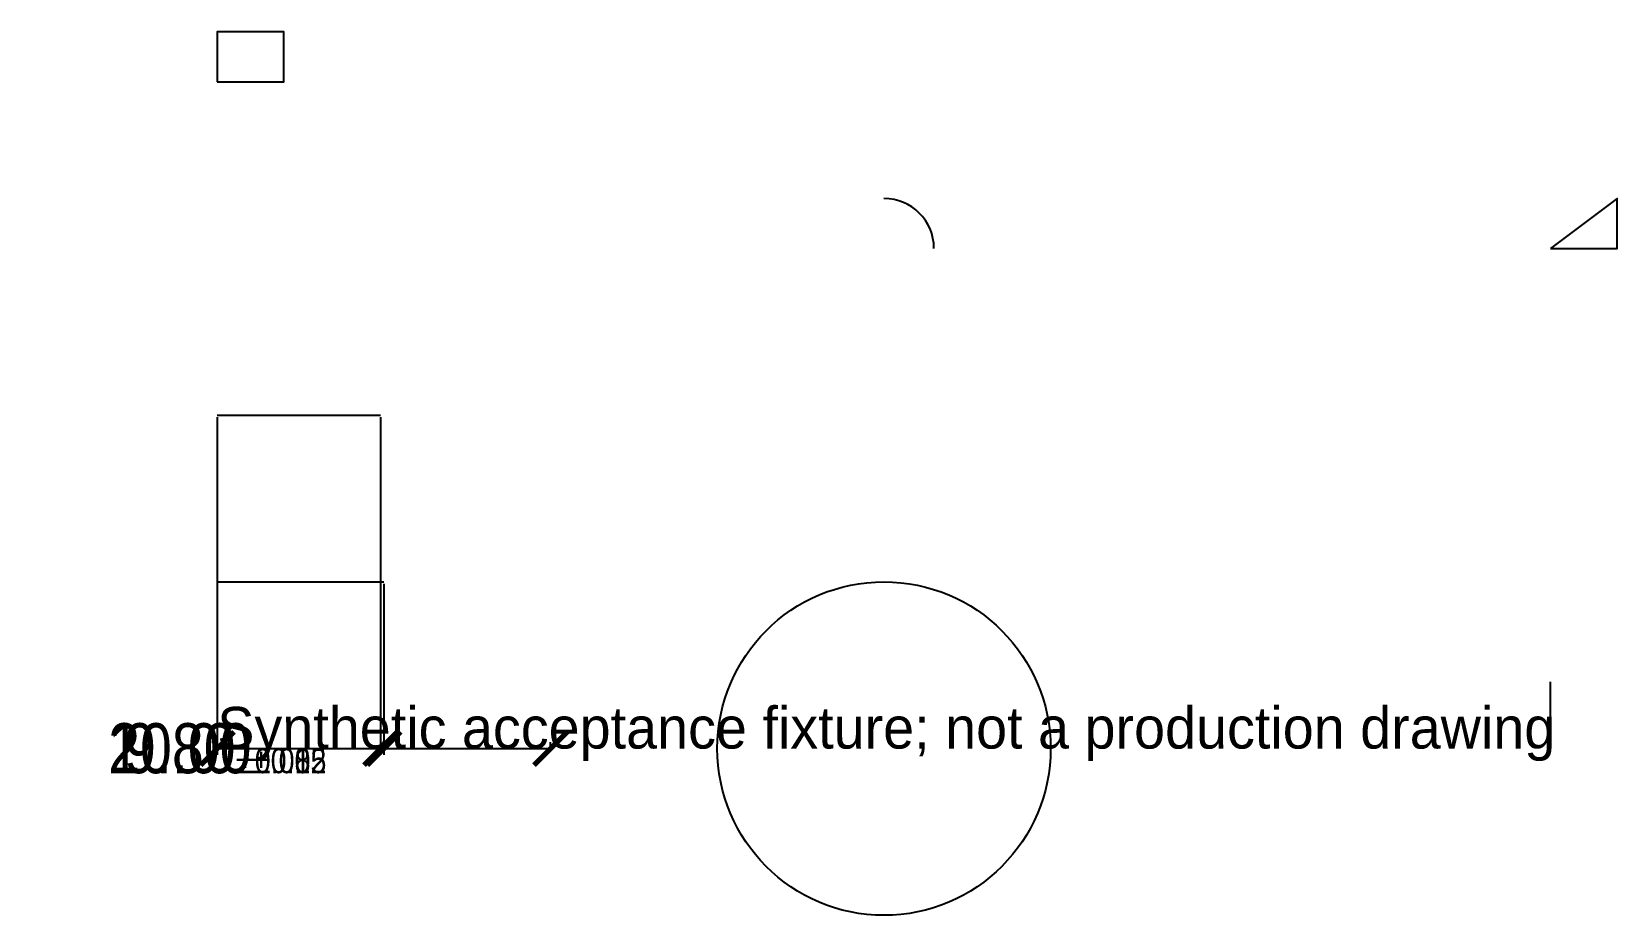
# Model space of a CAD drawing. Header units: millimetres. Extents: x -11.1 to 84, y -10 to 43.
import ezdxf

# ---------------------------------------------------------------- set-up
doc = ezdxf.new("R2010")
doc.units = ezdxf.units.MM
doc.layers.add('ASME Y14.5', color=7, linetype='Continuous')
doc.layers.add('Geometry', color=7, linetype='Continuous')
doc.styles.add('OpenSansCondensed-Light', font='OpenSansCondensed-Light.ttf')
doc.dimstyles.new('EZDXF', dxfattribs={"dimtxt": 0.25, "dimasz": 0.175, "dimexe": 0.375, "dimexo": 0.125, "dimgap": 0.1, "dimtad": 1, "dimlfac": 100, "dimzin": 12, "dimdsep": 46, "dimtxsty": 'OpenSansCondensed-Light', "dimblk": 'ARCHTICK', "dimcen": 2.5, "dimazin": 3, "dimtfac": 0.5, "dimtmove": 2, "dimatfit": 3})

# ---------------------------------------------------------------- blocks, each defined once
blk = doc.blocks.new('_ARCHTICK')
at = {"color": 0, "linetype": 'BYBLOCK', "const_width": 0.15}
blk.add_lwpolyline([(-0.5, -0.5), (0.5, 0.5)], dxfattribs=at)
blk = doc.blocks.new('BLOCK-LINE')
blk.add_line((0, 0), (2, 0))

msp = doc.modelspace()

# ---------------------------------------------------------------- linework, layer by layer
msp.add_lwpolyline([(80, 30), (84, 30), (84, 33)], close=True)
at = {"layer": 'Geometry'}
for p, q in [((0, 20), (9.8, 20)), ((0, 10), (10, 10)), ((0, 0), (20, 0))]:
    msp.add_line(p, q, dxfattribs=at)
msp.add_lwpolyline([(0, 40), (4, 40), (4, 43), (0, 43)], close=True, dxfattribs=at)
msp.add_circle((40, 0), 10, dxfattribs=at)
msp.add_arc((40, 30), 3, 0, 90, dxfattribs=at)

# ---------------------------------------------------------------- block references
at = {"xscale": 2, "yscale": 2, "rotation": 90}
msp.add_blockref('BLOCK-LINE', (80, 0), dxfattribs=at)

# ---------------------------------------------------------------- texts
msp.add_text('Synthetic acceptance fixture; not a production drawing', height=2.5).set_placement((0, 0))

# ---------------------------------------------------------------- dimensions: what is measured, and where the dimension line sits
at = {"layer": 'ASME Y14.5', "true_color": 0xf2cc7a}
for p1, p2, override in [((0, 20), (9.8, 20), {"dimscale": 1, "dimtxt": 3, "dimasz": 2, "dimtad": 0, "dimdec": 2, "dimlfac": 1, "dimzin": 0, "dimaunit": 0, "dimadec": 2, "dimtol": 1, "dimtp": 0.08, "dimtm": 0.08, "dimtdec": 2, "dimtmove": 2}), ((0, 10), (10, 10), {"dimscale": 1, "dimtxt": 3, "dimasz": 2, "dimtad": 0, "dimdec": 2, "dimlfac": 1, "dimzin": 0, "dimaunit": 0, "dimadec": 2, "dimtol": 1, "dimtp": 0.05, "dimtm": 0.05, "dimtdec": 2, "dimtmove": 2}), ((0, 0), (20, 0), {"dimscale": 1, "dimtxt": 3, "dimasz": 2, "dimtad": 0, "dimdec": 2, "dimlfac": 1, "dimzin": 0, "dimaunit": 0, "dimadec": 2, "dimtol": 1, "dimtp": 0.12, "dimtm": 0.12, "dimtdec": 2, "dimtmove": 2})]:
    msp.add_linear_dim(base=(0, 0), p1=p1, p2=p2, location=(0, 0), dimstyle='EZDXF', override=override, dxfattribs=at).render()

doc.saveas('drawing.dxf')
